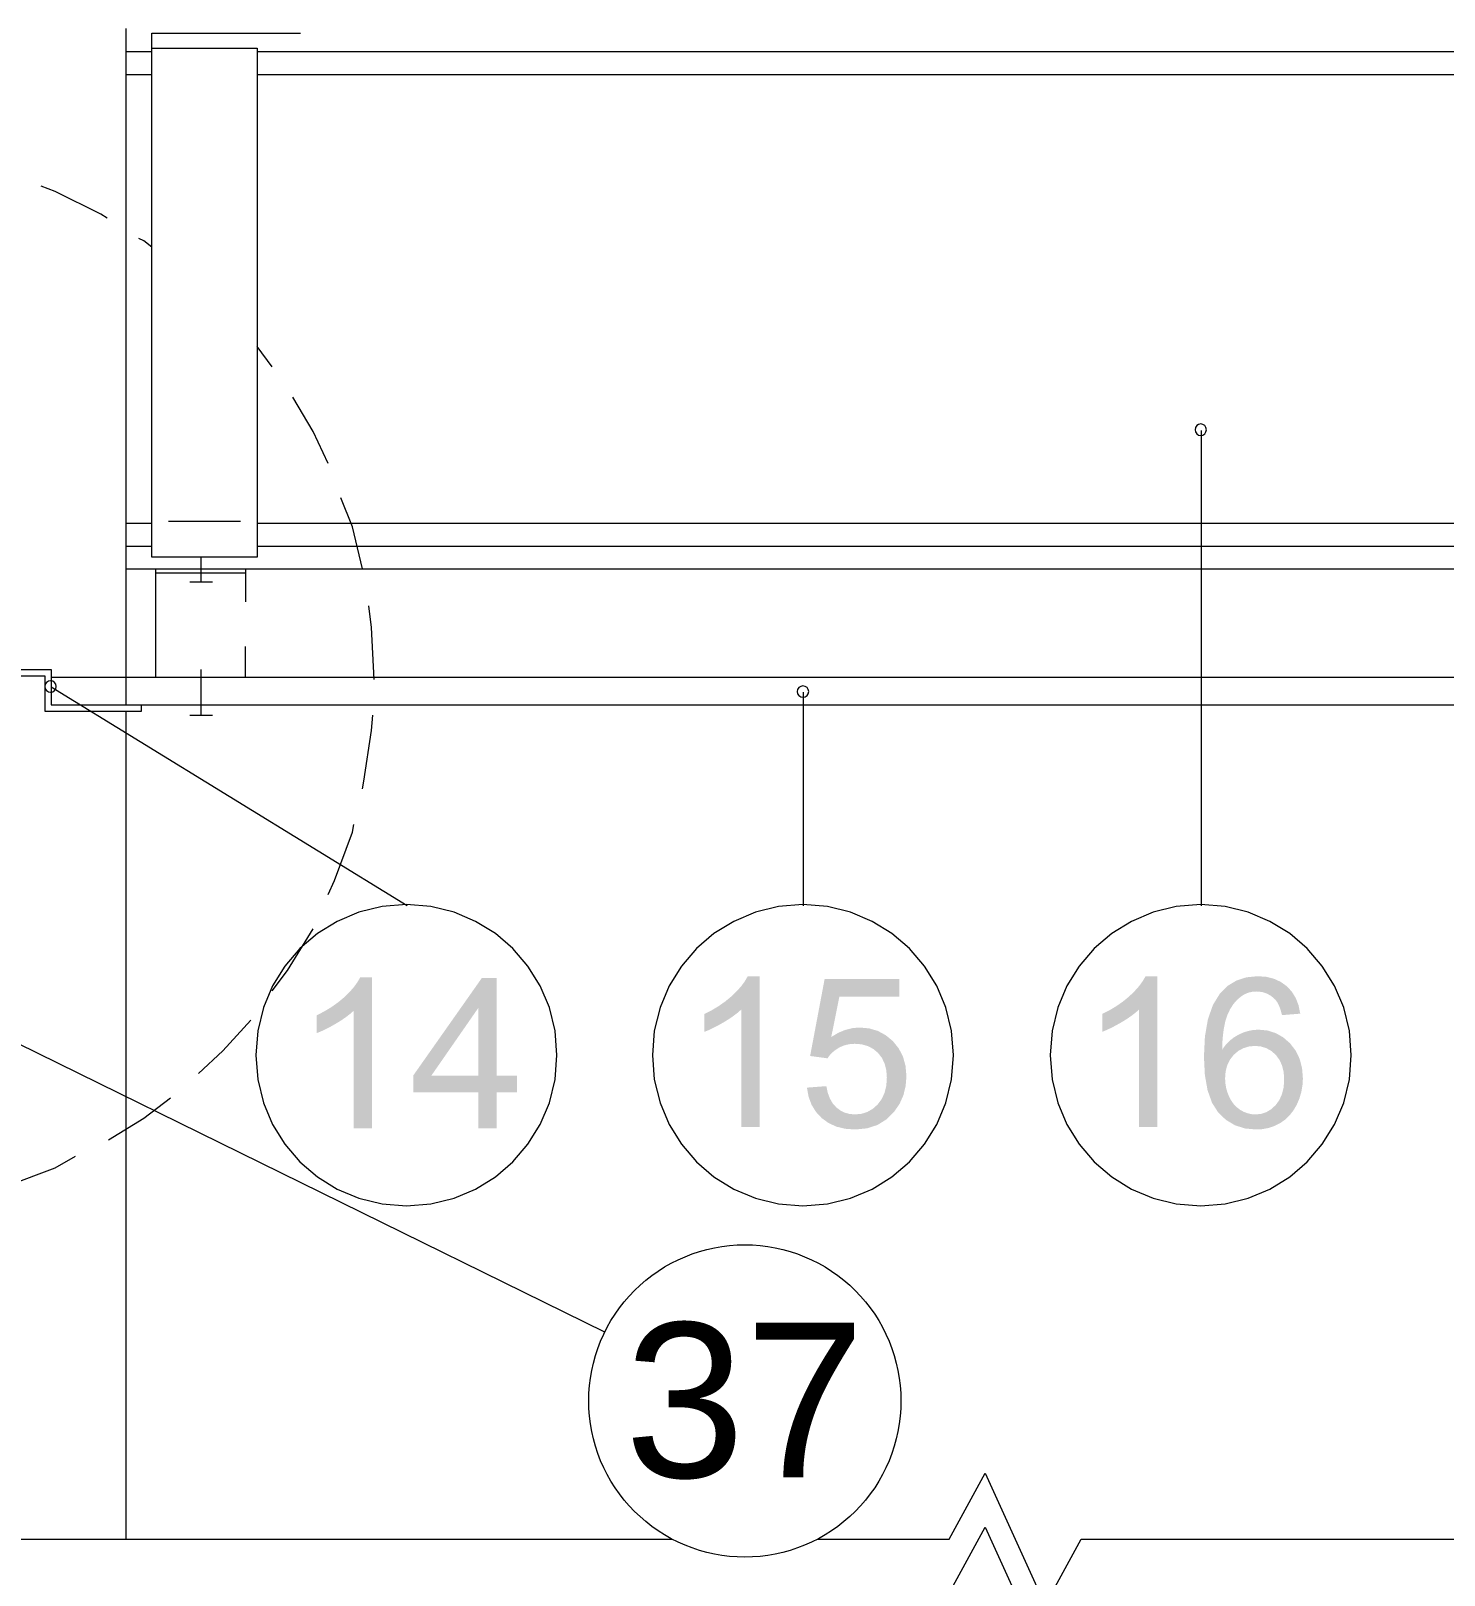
# Model space of a CAD drawing. Header units: millimetres. Extents: x 0 to 297, y 0 to 420.
# Drawn here: x 244.11 to 267.64, y 364.1 to 389.81 of the extents above; entities that cross this region are included whole.
import ezdxf

# ---------------------------------------------------------------- set-up
doc = ezdxf.new("R2010")
doc.units = ezdxf.units.MM
for name, color, linetype in [('1-CORTE-LINEAS', 7, 'Continuous'), ('1-CORTE-RELLENOS', 9, 'Continuous'), ('3-TEXTOS', 7, 'Continuous')]:
    doc.layers.add(name, color=color, linetype=linetype)
doc.styles.add('ARIAL', font='arial.ttf')

msp = doc.modelspace()

# ---------------------------------------------------------------- hatches: boundary and pattern name
at = {"layer": '1-CORTE-RELLENOS'}
h = msp.add_hatch(color=7, dxfattribs=at)
h.dxf.hatch_style = 1
h.paths.add_polyline_path([(249.79, 371.54), (249.484, 371.54), (249.484, 373.497), (249.423, 373.443), (249.354, 373.39), (249.277, 373.337), (249.192, 373.285), (249.104, 373.235), (249.021, 373.192), (248.943, 373.155), (248.87, 373.125), (248.87, 373.422), (248.994, 373.486), (249.11, 373.556), (249.218, 373.632), (249.319, 373.715), (249.408, 373.801), (249.483, 373.885), (249.544, 373.969), (249.592, 374.051), (249.79, 374.051)])
h = msp.add_hatch(color=7, dxfattribs=at)
h.dxf.hatch_style = 1
h.paths.add_polyline_path([(251.867, 371.54), (251.867, 372.138), (252.204, 372.138), (252.204, 372.419), (251.867, 372.419), (251.867, 374.04), (251.617, 374.04), (250.476, 372.419), (250.476, 372.138), (251.561, 372.138), (251.561, 371.54)])
h.paths.add_polyline_path([(250.779, 372.419), (251.561, 373.546), (251.561, 372.419)])
h = msp.add_hatch(color=7, dxfattribs=at)
h.dxf.hatch_style = 1
h.paths.add_polyline_path([(256.246, 371.561), (255.94, 371.561), (255.94, 373.518), (255.879, 373.464), (255.81, 373.411), (255.733, 373.358), (255.648, 373.306), (255.56, 373.256), (255.477, 373.213), (255.399, 373.176), (255.325, 373.146), (255.325, 373.444), (255.45, 373.507), (255.566, 373.577), (255.674, 373.653), (255.775, 373.736), (255.864, 373.822), (255.939, 373.906), (256, 373.99), (256.047, 374.072), (256.246, 374.072)])
h = msp.add_hatch(color=7, dxfattribs=at)
h.dxf.hatch_style = 1
h.paths.add_polyline_path([(257.033, 372.217), (257.356, 372.242), (257.379, 372.132), (257.415, 372.036), (257.462, 371.955), (257.521, 371.889), (257.589, 371.837), (257.664, 371.8), (257.746, 371.778), (257.835, 371.771), (257.941, 371.781), (258.039, 371.812), (258.129, 371.864), (258.21, 371.936), (258.278, 372.027), (258.326, 372.131), (258.355, 372.25), (258.364, 372.382), (258.355, 372.506), (258.327, 372.617), (258.281, 372.713), (258.216, 372.796), (258.137, 372.862), (258.046, 372.909), (257.944, 372.938), (257.83, 372.947), (257.757, 372.943), (257.688, 372.93), (257.623, 372.909), (257.562, 372.879), (257.506, 372.843), (257.456, 372.802), (257.412, 372.756), (257.375, 372.705), (257.086, 372.744), (257.328, 374.028), (258.571, 374.028), (258.571, 373.733), (257.573, 373.733), (257.438, 373.06), (257.553, 373.129), (257.67, 373.178), (257.79, 373.208), (257.912, 373.218), (258.07, 373.203), (258.214, 373.161), (258.345, 373.09), (258.464, 372.992), (258.562, 372.87), (258.633, 372.732), (258.675, 372.578), (258.69, 372.407), (258.677, 372.244), (258.64, 372.092), (258.578, 371.951), (258.491, 371.823), (258.36, 371.69), (258.207, 371.595), (258.032, 371.539), (257.835, 371.52), (257.672, 371.532), (257.525, 371.567), (257.394, 371.627), (257.279, 371.71), (257.183, 371.813), (257.11, 371.932), (257.06, 372.066)])
h = msp.add_hatch(color=7, dxfattribs=at)
h.dxf.hatch_style = 1
h.paths.add_polyline_path([(262.871, 371.561), (262.565, 371.561), (262.565, 373.518), (262.504, 373.464), (262.435, 373.411), (262.358, 373.358), (262.273, 373.306), (262.185, 373.256), (262.102, 373.213), (262.024, 373.176), (261.95, 373.146), (261.95, 373.444), (262.075, 373.507), (262.191, 373.577), (262.299, 373.653), (262.4, 373.736), (262.489, 373.822), (262.564, 373.906), (262.625, 373.99), (262.673, 374.072), (262.871, 374.072)])
h = msp.add_hatch(color=7, dxfattribs=at)
h.dxf.hatch_style = 1
h.paths.add_polyline_path([(265.221, 373.587), (265.174, 373.709), (265.108, 373.816), (265.023, 373.907), (264.922, 373.979), (264.808, 374.031), (264.681, 374.062), (264.54, 374.072), (264.353, 374.054), (264.186, 374), (264.039, 373.911), (263.912, 373.785), (263.795, 373.595), (263.711, 373.356), (263.661, 373.067), (263.645, 372.73), (263.66, 372.429), (263.705, 372.174), (263.78, 371.964), (263.884, 371.801), (264.014, 371.678), (264.162, 371.59), (264.329, 371.537), (264.513, 371.52), (264.621, 371.526), (264.724, 371.546), (264.821, 371.579), (264.912, 371.625), (264.997, 371.684), (265.071, 371.755), (265.136, 371.838), (265.191, 371.933), (265.235, 372.037), (265.267, 372.145), (265.286, 372.256), (265.293, 372.371), (265.279, 372.542), (265.239, 372.696), (265.172, 372.834), (265.078, 372.956), (264.965, 373.054), (264.84, 373.125), (264.704, 373.168), (264.557, 373.182), (264.47, 373.177), (264.384, 373.161), (264.301, 373.135), (264.221, 373.099), (264.144, 373.053), (264.072, 372.997), (264.007, 372.929), (263.948, 372.851), (263.955, 373.027), (263.973, 373.182), (263.999, 373.315), (264.036, 373.427), (264.081, 373.523), (264.134, 373.606), (264.195, 373.677), (264.265, 373.736), (264.322, 373.772), (264.384, 373.798), (264.45, 373.813), (264.521, 373.818), (264.609, 373.81), (264.689, 373.785), (264.763, 373.744), (264.83, 373.686), (264.865, 373.64), (264.896, 373.58), (264.923, 373.509), (264.945, 373.424), (265.249, 373.449)])
h.paths.add_polyline_path([(264.006, 372.487), (264.033, 372.59), (264.078, 372.682), (264.141, 372.763), (264.217, 372.828), (264.302, 372.874), (264.394, 372.902), (264.494, 372.912), (264.593, 372.902), (264.685, 372.874), (264.767, 372.828), (264.841, 372.763), (264.902, 372.681), (264.946, 372.586), (264.973, 372.477), (264.981, 372.355), (264.973, 372.227), (264.946, 372.113), (264.902, 372.013), (264.841, 371.928), (264.767, 371.859), (264.687, 371.81), (264.6, 371.78), (264.507, 371.771), (264.44, 371.775), (264.376, 371.789), (264.312, 371.812), (264.251, 371.845), (264.195, 371.888), (264.145, 371.938), (264.101, 371.998), (264.064, 372.066), (264.035, 372.139), (264.014, 372.215), (264.002, 372.292), (263.997, 372.371)])

# ---------------------------------------------------------------- linework, layer by layer
at = {"layer": '1-CORTE-LINEAS', "color": 7, "lineweight": 9}
for p, q in [((245.695, 378.588), (245.695, 389.849)), ((246.399, 381.65), (247.599, 381.65)), ((245.695, 364.7), (245.695, 378.483))]:
    msp.add_line(p, q, dxfattribs=at)
at = {"layer": '1-CORTE-LINEAS', "color": 7, "lineweight": 15}
for p, q in [((245.695, 389.468), (246.124, 389.468)), ((247.874, 389.468), (276.074, 389.468)), ((263.602, 375.244), (263.602, 383.16)), ((245.695, 381.234), (246.124, 381.234)), ((247.874, 381.234), (276.074, 381.234)), ((245.695, 380.853), (280.705, 380.853)), ((246.182, 380.79), (247.685, 380.79)), ((247.685, 380.853), (247.685, 380.303)), ((246.944, 380.641), (247.134, 380.641)), ((242.224, 379.075), (244.34, 379.075)), ((244.447, 379.054), (280.705, 379.054)), ((250.373, 375.244), (244.447, 378.885)), ((256.977, 375.244), (256.977, 378.8)), ((244.447, 378.588), (280.705, 378.588)), ((246.944, 378.419), (247.134, 378.419))]:
    msp.add_line(p, q, dxfattribs=at)
at = {"layer": '1-CORTE-LINEAS', "color": 7, "lineweight": 5}
for p, q in [((245.695, 389.087), (246.124, 389.087)), ((247.874, 389.087), (276.074, 389.087)), ((245.695, 381.615), (246.124, 381.615)), ((247.874, 381.615), (276.074, 381.615))]:
    msp.add_line(p, q, dxfattribs=at)
at = {"layer": '1-CORTE-LINEAS', "color": 7, "lineweight": 13}
for p, q in [((253.666, 368.147), (241.7, 374.026)), ((230.999, 364.7), (254.787, 364.7))]:
    msp.add_line(p, q, dxfattribs=at)
for points in [[(246.124, 389.525), (246.124, 389.775), (248.599, 389.775)], [(258.599, 367), (258.596, 366.873), (258.586, 366.746), (258.571, 366.619), (258.549, 366.493), (258.521, 366.368), (258.487, 366.246), (258.447, 366.125), (258.401, 366.005), (258.349, 365.889), (258.292, 365.775), (258.229, 365.664), (258.161, 365.556), (258.087, 365.451), (258.009, 365.351), (257.925, 365.254), (257.837, 365.162), (257.745, 365.074), (257.648, 364.991), (257.548, 364.912), (257.443, 364.839), (257.335, 364.77), (257.224, 364.707), (257.11, 364.65), (256.994, 364.598), (256.874, 364.552), (256.753, 364.512), (256.631, 364.478), (256.506, 364.45), (256.38, 364.428), (256.254, 364.413), (256.126, 364.404), (255.999, 364.4), (255.871, 364.404), (255.744, 364.413), (255.617, 364.428), (255.491, 364.45), (255.367, 364.478), (255.244, 364.512), (255.123, 364.552), (255.004, 364.598), (254.887, 364.65), (254.773, 364.707), (254.662, 364.77), (254.554, 364.839), (254.45, 364.912), (254.349, 364.991), (254.253, 365.074), (254.16, 365.162), (254.072, 365.254), (253.989, 365.351), (253.91, 365.451), (253.837, 365.556), (253.769, 365.664), (253.706, 365.775), (253.648, 365.889), (253.597, 366.005), (253.551, 366.125), (253.511, 366.246), (253.477, 366.368), (253.449, 366.493), (253.427, 366.619), (253.411, 366.746), (253.402, 366.873), (253.399, 367), (253.402, 367.128), (253.411, 367.255), (253.427, 367.382), (253.449, 367.508), (253.477, 367.632), (253.511, 367.755), (253.551, 367.876), (253.597, 367.995), (253.648, 368.112), (253.706, 368.226), (253.769, 368.337), (253.837, 368.445), (253.91, 368.549), (253.989, 368.65), (254.072, 368.746), (254.16, 368.839), (254.253, 368.927), (254.349, 369.01), (254.45, 369.089), (254.554, 369.162), (254.662, 369.231), (254.773, 369.293), (254.887, 369.351), (255.004, 369.402), (255.123, 369.448), (255.244, 369.488), (255.367, 369.522), (255.491, 369.55), (255.617, 369.572), (255.744, 369.588), (255.871, 369.597), (255.999, 369.6), (256.126, 369.597), (256.254, 369.588), (256.38, 369.572), (256.506, 369.55), (256.631, 369.522), (256.753, 369.488), (256.874, 369.448), (256.994, 369.402), (257.11, 369.351), (257.224, 369.293), (257.335, 369.231), (257.443, 369.162), (257.548, 369.089), (257.648, 369.01), (257.745, 368.927), (257.837, 368.839), (257.925, 368.746), (258.009, 368.65), (258.087, 368.549), (258.161, 368.445), (258.229, 368.337), (258.292, 368.226), (258.349, 368.112), (258.401, 367.995), (258.447, 367.876), (258.487, 367.755), (258.521, 367.632), (258.549, 367.508), (258.571, 367.382), (258.586, 367.255), (258.596, 367.128), (258.599, 367)], [(257.21, 364.7), (259.399, 364.7), (259.999, 365.8), (260.999, 363.6), (261.599, 364.7), (287.498, 364.7)], [(230.999, 363.8), (259.399, 363.8), (259.999, 364.9), (260.999, 362.7), (261.599, 363.8), (287.498, 363.8)]]:
    msp.add_lwpolyline(points, dxfattribs=at)
at = {"layer": '1-CORTE-LINEAS', "color": 7, "lineweight": 9}
for points in [[(246.124, 389.525), (247.874, 389.525), (247.874, 381.05), (246.124, 381.05), (246.124, 389.525)], [(252.87, 372.757), (252.838, 373.164), (252.743, 373.55), (252.591, 373.91), (252.387, 374.238), (252.136, 374.531), (251.844, 374.781), (251.515, 374.985), (251.155, 375.137), (250.769, 375.232), (250.362, 375.265), (249.956, 375.232), (249.57, 375.137), (249.21, 374.985), (248.881, 374.781), (248.589, 374.531), (248.338, 374.238), (248.134, 373.91), (247.982, 373.55), (247.887, 373.164), (247.854, 372.757), (247.887, 372.35), (247.982, 371.964), (248.134, 371.605), (248.338, 371.276), (248.589, 370.984), (248.881, 370.733), (249.21, 370.529), (249.57, 370.377), (249.956, 370.282), (250.362, 370.249), (250.769, 370.282), (251.155, 370.377), (251.515, 370.529), (251.844, 370.733), (252.136, 370.984), (252.387, 371.276), (252.591, 371.605), (252.743, 371.964), (252.838, 372.35), (252.87, 372.757)], [(259.475, 372.757), (259.442, 373.164), (259.347, 373.55), (259.195, 373.91), (258.991, 374.238), (258.74, 374.531), (258.448, 374.781), (258.119, 374.985), (257.759, 375.137), (257.373, 375.232), (256.967, 375.265), (256.56, 375.232), (256.174, 375.137), (255.814, 374.985), (255.485, 374.781), (255.193, 374.531), (254.942, 374.238), (254.738, 373.91), (254.586, 373.55), (254.491, 373.164), (254.458, 372.757), (254.491, 372.35), (254.586, 371.964), (254.738, 371.605), (254.942, 371.276), (255.193, 370.984), (255.485, 370.733), (255.814, 370.529), (256.174, 370.377), (256.56, 370.282), (256.967, 370.249), (257.373, 370.282), (257.759, 370.377), (258.119, 370.529), (258.448, 370.733), (258.74, 370.984), (258.991, 371.276), (259.195, 371.605), (259.347, 371.964), (259.442, 372.35), (259.475, 372.757)], [(266.099, 372.757), (266.067, 373.164), (265.972, 373.55), (265.82, 373.91), (265.616, 374.238), (265.365, 374.531), (265.073, 374.781), (264.744, 374.985), (264.384, 375.137), (263.998, 375.232), (263.591, 375.265), (263.185, 375.232), (262.799, 375.137), (262.439, 374.985), (262.11, 374.781), (261.818, 374.531), (261.567, 374.238), (261.363, 373.91), (261.211, 373.55), (261.116, 373.164), (261.083, 372.757), (261.116, 372.35), (261.211, 371.964), (261.363, 371.605), (261.567, 371.276), (261.818, 370.984), (262.11, 370.733), (262.439, 370.529), (262.799, 370.377), (263.185, 370.282), (263.591, 370.249), (263.998, 370.282), (264.384, 370.377), (264.744, 370.529), (265.073, 370.733), (265.365, 370.984), (265.616, 371.276), (265.82, 371.605), (265.972, 371.964), (266.067, 372.35), (266.099, 372.757)]]:
    msp.add_lwpolyline(points, dxfattribs=at)
at = {"layer": '1-CORTE-LINEAS', "color": 7, "lineweight": 15}
for points in [[(245.378, 386.695), (245.272, 386.758), (244.51, 387.14), (244.277, 387.224)], [(246.124, 386.211), (245.991, 386.314), (245.907, 386.357)], [(248.129, 384.219), (247.875, 384.557), (247.874, 384.559)], [(249.061, 382.61), (248.807, 383.139), (248.468, 383.711)], [(263.687, 383.171), (263.679, 383.208), (263.659, 383.239), (263.628, 383.259), (263.591, 383.267), (263.554, 383.259), (263.524, 383.239), (263.504, 383.208), (263.496, 383.171), (263.504, 383.134), (263.524, 383.104), (263.554, 383.083), (263.591, 383.076), (263.628, 383.083), (263.659, 383.104), (263.679, 383.134), (263.687, 383.171)], [(249.632, 380.853), (249.463, 381.552), (249.272, 382.039)], [(246.753, 380.641), (246.944, 380.641), (246.944, 381.05)], [(246.182, 380.853), (246.182, 379.054), (247.685, 379.054), (247.685, 379.562)], [(249.823, 379.012), (249.78, 379.879), (249.738, 380.24)], [(242.944, 379.181), (244.447, 379.181), (244.447, 378.588)], [(244.34, 379.075), (244.34, 378.483), (245.949, 378.483), (245.949, 378.588)], [(244.531, 378.895), (244.524, 378.932), (244.503, 378.963), (244.473, 378.983), (244.436, 378.991), (244.399, 378.983), (244.368, 378.963), (244.348, 378.932), (244.34, 378.895), (244.348, 378.859), (244.368, 378.828), (244.399, 378.808), (244.436, 378.8), (244.473, 378.808), (244.503, 378.828), (244.524, 378.859), (244.531, 378.895)], [(246.753, 378.419), (246.944, 378.419), (246.944, 379.181)], [(257.062, 378.811), (257.054, 378.848), (257.034, 378.878), (257.004, 378.898), (256.967, 378.906), (256.929, 378.898), (256.899, 378.878), (256.878, 378.848), (256.871, 378.811), (256.878, 378.774), (256.899, 378.744), (256.929, 378.723), (256.967, 378.716), (257.004, 378.723), (257.034, 378.744), (257.054, 378.774), (257.062, 378.811)], [(249.632, 377.192), (249.653, 377.318), (249.78, 378.165), (249.802, 378.419)], [(249.061, 375.435), (249.166, 375.667), (249.463, 376.472), (249.484, 376.599)], [(248.129, 373.826), (248.384, 374.165), (248.807, 374.863)], [(246.901, 372.45), (247.304, 372.831), (247.77, 373.339)], [(245.399, 371.349), (245.991, 371.709), (246.436, 372.048)], [(243.727, 370.587), (244.51, 370.884), (244.849, 371.074)]]:
    msp.add_lwpolyline(points, dxfattribs=at)

# ---------------------------------------------------------------- texts
at = {"layer": '3-TEXTOS', "color": 7, "style": 'ARIAL'}
msp.add_text('37', height=2.5764, dxfattribs=at).set_placement((253.997, 365.726))

doc.saveas('drawing.dxf')
